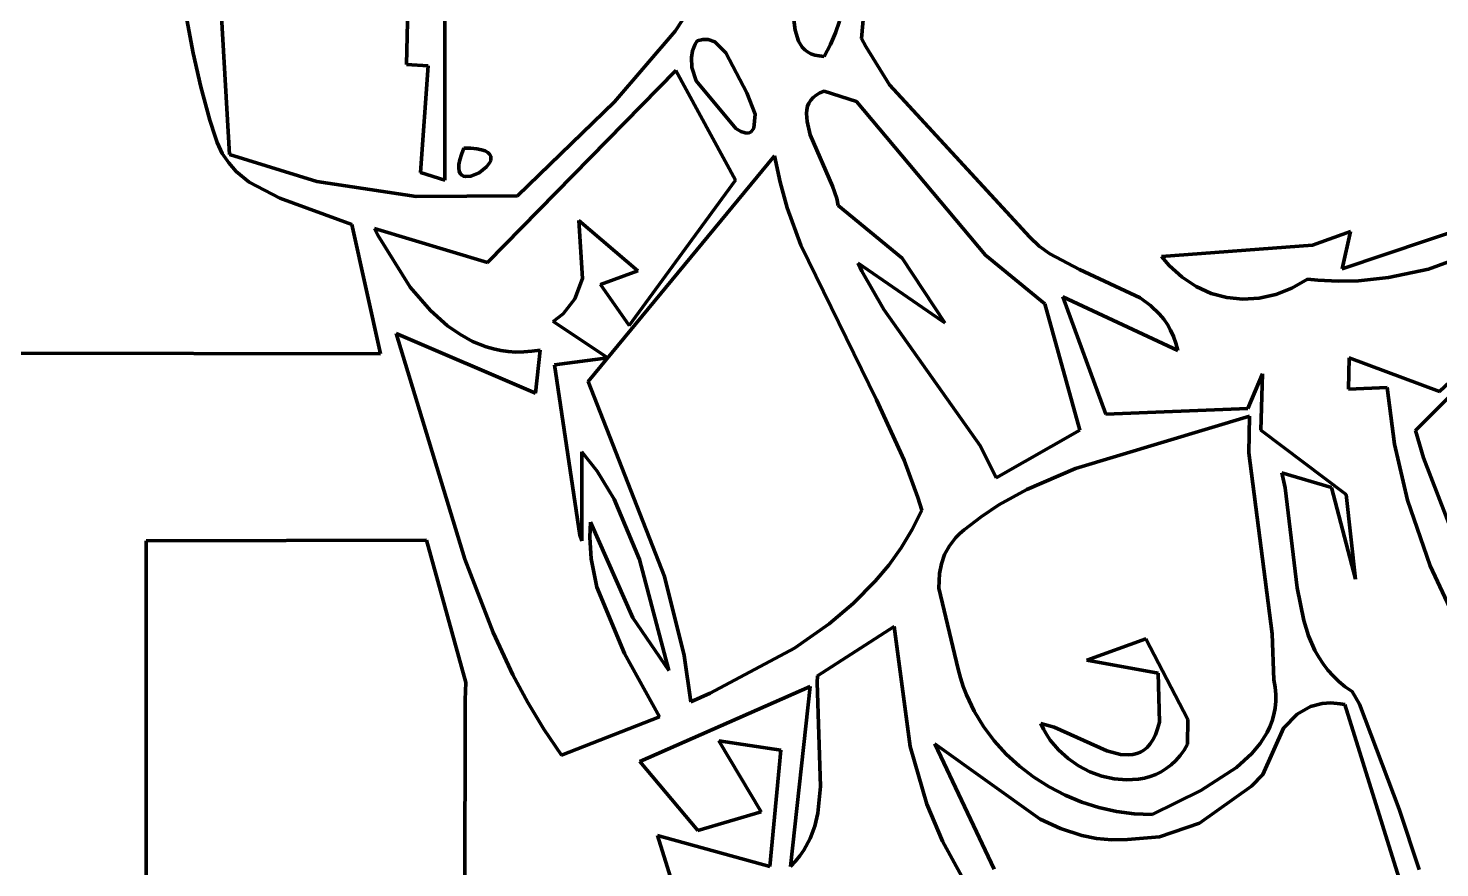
# Model space of a CAD drawing. Header units: millimetres. Extents: x 0 to 10.2, y 0 to 7.
# Drawn here: x 3.749 to 4.66, y 2.392 to 2.934 of the extents above; entities that cross this region are included whole.
import ezdxf

# ---------------------------------------------------------------- set-up
doc = ezdxf.new("R2010")
doc.units = ezdxf.units.MM
doc.layers.add('color#030303ff', color=7, linetype='CONTINUOUS', lineweight=100)
doc.layers.add('color#ffffffff', color=7, linetype='CONTINUOUS', lineweight=100)

msp = doc.modelspace()

# ---------------------------------------------------------------- linework, layer by layer
at = {"layer": 'color#030303ff'}
for p, q in [((3.86497, 3.09905), (3.87931, 2.85233)), ((4.01825, 3.05672), (4.01798, 2.83584)), ((3.99332, 2.91039), (3.99639, 3.04605)), ((4.29474, 3.01681), (4.28678, 2.92711)), ((4.23999, 2.96365), (4.24391, 2.93249)), ((4.16645, 2.9319), (4.18102, 2.9541)), ((3.85583, 2.9176), (3.85179, 2.9394)), ((4.12738, 2.88619), (4.16645, 2.9319)), ((4.24391, 2.93249), (4.24612, 2.92537)), ((4.26661, 2.92323), (4.2699, 2.93079)), ((4.2699, 2.93079), (4.27246, 2.93828)), ((4.1795, 2.9235), (4.17778, 2.91919)), ((4.18074, 2.92564), (4.1795, 2.9235)), ((4.18446, 2.92653), (4.18074, 2.92564)), ((4.18781, 2.9265), (4.18446, 2.92653)), ((4.19221, 2.92496), (4.18781, 2.9265)), ((4.19923, 2.91785), (4.19221, 2.92496)), ((4.24612, 2.92537), (4.24854, 2.92147)), ((4.24854, 2.92147), (4.25011, 2.91984)), ((4.26257, 2.9156), (4.26661, 2.92323)), ((4.28678, 2.92711), (4.28944, 2.9219)), ((4.28944, 2.9219), (4.30464, 2.89718)), ((3.86076, 2.89597), (3.85583, 2.9176)), ((4.17778, 2.91919), (4.17698, 2.91487)), ((4.17698, 2.91487), (4.17732, 2.9084)), ((4.21275, 2.89203), (4.19923, 2.91785)), ((4.25011, 2.91984), (4.25195, 2.91844)), ((4.25195, 2.91844), (4.25409, 2.9173)), ((4.25409, 2.9173), (4.25656, 2.91643)), ((4.25656, 2.91643), (4.25938, 2.91586)), ((4.25938, 2.91586), (4.26257, 2.9156)), ((4.0073, 2.90943), (3.99332, 2.91039)), ((4.00241, 2.8407), (4.0073, 2.90943)), ((4.16704, 2.90641), (4.0455, 2.78255)), ((4.20535, 2.83571), (4.16704, 2.90641)), ((4.17732, 2.9084), (4.18015, 2.89989)), ((3.86662, 2.87454), (3.86076, 2.89597)), ((4.18015, 2.89989), (4.20562, 2.86913)), ((4.30464, 2.89718), (4.39513, 2.79902)), ((4.06481, 2.82563), (4.12738, 2.88619)), ((4.21809, 2.8783), (4.21275, 2.89203)), ((4.25283, 2.88549), (4.25198, 2.88339)), ((4.25402, 2.88741), (4.25283, 2.88549)), ((4.25558, 2.88915), (4.25402, 2.88741)), ((4.25753, 2.89068), (4.25558, 2.88915)), ((4.2599, 2.89199), (4.25753, 2.89068)), ((4.26271, 2.89307), (4.2599, 2.89199)), ((4.28337, 2.88654), (4.26271, 2.89307)), ((4.36672, 2.78738), (4.28337, 2.88654)), ((4.21729, 2.86923), (4.21809, 2.8783)), ((4.25146, 2.88113), (4.25123, 2.87872)), ((4.25123, 2.87872), (4.25156, 2.87352)), ((4.25198, 2.88339), (4.25146, 2.88113)), ((3.86991, 2.86391), (3.86662, 2.87454)), ((4.20562, 2.86913), (4.20888, 2.86713)), ((4.20888, 2.86713), (4.2116, 2.86617)), ((4.2138, 2.86612), (4.21553, 2.86688)), ((4.21553, 2.86688), (4.21729, 2.86923)), ((4.25156, 2.87352), (4.25368, 2.86497)), ((3.87124, 2.86005), (3.86991, 2.86391)), ((3.87457, 2.85303), (3.87124, 2.86005)), ((4.2116, 2.86617), (4.2138, 2.86612)), ((4.25368, 2.86497), (4.26797, 2.83177)), ((3.8787, 2.84685), (3.87457, 2.85303)), ((3.87931, 2.85233), (3.93544, 2.83488)), ((4.0271, 2.84592), (4.02766, 2.84883)), ((4.02766, 2.84883), (4.02874, 2.85229)), ((4.02874, 2.85229), (4.03036, 2.85631)), ((4.03036, 2.85631), (4.03486, 2.85629)), ((4.03486, 2.85629), (4.0386, 2.85598)), ((4.0386, 2.85598), (4.04162, 2.85541)), ((4.04162, 2.85541), (4.04399, 2.85463)), ((4.04399, 2.85463), (4.04574, 2.85366)), ((4.04574, 2.85366), (4.04693, 2.85253)), ((4.04693, 2.85253), (4.04761, 2.85127)), ((4.04781, 2.84992), (4.0476, 2.84852)), ((4.04761, 2.85127), (4.04781, 2.84992)), ((4.23062, 2.85138), (4.11047, 2.70587)), ((4.23419, 2.83446), (4.23062, 2.85138)), ((3.88354, 2.84143), (3.8787, 2.84685)), ((3.89194, 2.83453), (3.88354, 2.84143)), ((4.01798, 2.83584), (4.00241, 2.8407)), ((4.02698, 2.84351), (4.0271, 2.84592)), ((4.02728, 2.84159), (4.02698, 2.84351)), ((4.02793, 2.84011), (4.02728, 2.84159)), ((4.0289, 2.83905), (4.02793, 2.84011)), ((4.04027, 2.84055), (4.0349, 2.8383)), ((4.04494, 2.84424), (4.04027, 2.84055)), ((4.04702, 2.84708), (4.04494, 2.84424)), ((4.0476, 2.84852), (4.04702, 2.84708)), ((3.91172, 2.82412), (3.89194, 2.83453)), ((3.93544, 2.83488), (3.99954, 2.82522)), ((4.03013, 2.83837), (4.0289, 2.83905)), ((4.03157, 2.83804), (4.03013, 2.83837)), ((4.0349, 2.8383), (4.03157, 2.83804)), ((4.13692, 2.7419), (4.20535, 2.83571)), ((4.23883, 2.81797), (4.23419, 2.83446)), ((4.26797, 2.83177), (4.27075, 2.8239)), ((3.95803, 2.80719), (3.91172, 2.82412)), ((3.99954, 2.82522), (4.06481, 2.82563)), ((4.27075, 2.8239), (4.27169, 2.81931)), ((4.24748, 2.79389), (4.23883, 2.81797)), ((4.27169, 2.81931), (4.31288, 2.78534)), ((4.7573, 2.817), (4.65219, 2.77824)), ((3.97666, 2.72367), (3.95803, 2.80719)), ((4.0455, 2.78255), (3.9727, 2.80454)), ((3.9727, 2.80454), (3.97483, 2.80035)), ((4.10687, 2.77223), (4.10453, 2.80971)), ((4.10453, 2.80971), (4.14243, 2.77724)), ((4.59658, 2.7786), (4.67917, 2.80619)), ((3.97483, 2.80035), (3.99571, 2.76676)), ((4.39513, 2.79902), (4.40128, 2.79319)), ((4.57757, 2.7938), (4.60195, 2.80252)), ((4.60195, 2.80252), (4.59658, 2.7786)), ((4.2964, 2.69404), (4.24748, 2.79389)), ((4.31288, 2.78534), (4.34048, 2.74367)), ((4.40499, 2.75586), (4.36672, 2.78738)), ((4.40128, 2.79319), (4.40813, 2.78818)), ((4.40813, 2.78818), (4.4273, 2.77815)), ((4.48001, 2.78659), (4.57757, 2.7938)), ((4.48509, 2.78067), (4.48001, 2.78659)), ((4.14243, 2.77724), (4.11851, 2.76851)), ((4.33572, 2.74694), (4.28458, 2.78218)), ((4.28458, 2.78218), (4.287, 2.77699)), ((4.287, 2.77699), (4.30106, 2.75229)), ((4.4273, 2.77815), (4.46638, 2.75976)), ((4.49342, 2.77309), (4.48509, 2.78067)), ((4.65219, 2.77824), (4.62658, 2.77292)), ((3.99571, 2.76676), (4.00876, 2.75162)), ((4.10192, 2.75914), (4.10687, 2.77223)), ((4.11851, 2.76851), (4.13692, 2.7419)), ((4.50248, 2.7671), (4.49342, 2.77309)), ((4.51214, 2.76271), (4.50248, 2.7671)), ((4.57424, 2.77195), (4.56413, 2.76603)), ((4.58087, 2.77122), (4.57424, 2.77195)), ((4.59405, 2.77054), (4.58087, 2.77122)), ((4.60713, 2.77084), (4.59405, 2.77054)), ((4.62658, 2.77292), (4.60713, 2.77084)), ((4.09424, 2.74958), (4.10192, 2.75914)), ((4.49054, 2.72596), (4.41657, 2.76042)), ((4.41657, 2.76042), (4.44418, 2.68485)), ((4.46638, 2.75976), (4.47302, 2.75491)), ((4.52224, 2.75997), (4.51214, 2.76271)), ((4.53264, 2.7589), (4.52224, 2.75997)), ((4.54318, 2.75954), (4.53264, 2.7589)), ((4.55373, 2.76191), (4.54318, 2.75954)), ((4.56413, 2.76603), (4.55373, 2.76191)), ((4.00876, 2.75162), (4.01973, 2.74183)), ((4.08785, 2.74454), (4.09424, 2.74958)), ((4.30106, 2.75229), (4.36337, 2.66417)), ((4.42738, 2.67441), (4.40499, 2.75586)), ((4.47302, 2.75491), (4.47891, 2.74927)), ((4.47891, 2.74927), (4.48152, 2.74611)), ((4.01973, 2.74183), (4.02762, 2.73629)), ((4.12316, 2.72105), (4.08785, 2.74454)), ((4.34048, 2.74367), (4.33572, 2.74694)), ((4.48152, 2.74611), (4.48389, 2.74268)), ((4.48389, 2.74268), (4.48599, 2.73897)), ((4.07654, 2.69833), (3.98675, 2.73692)), ((3.98675, 2.73692), (4.031, 2.59124)), ((4.02762, 2.73629), (4.03597, 2.7317)), ((4.03597, 2.7317), (4.04479, 2.72818)), ((4.48599, 2.73897), (4.48782, 2.73497)), ((4.48782, 2.73497), (4.48934, 2.73063)), ((4.48934, 2.73063), (4.49054, 2.72596)), ((3.73564, 2.72409), (3.97666, 2.72367)), ((4.04479, 2.72818), (4.04938, 2.72686)), ((4.04938, 2.72686), (4.05409, 2.72586)), ((4.05409, 2.72586), (4.05892, 2.72519)), ((4.05892, 2.72519), (4.06388, 2.72487)), ((4.06388, 2.72487), (4.06895, 2.72491)), ((4.06895, 2.72491), (4.07415, 2.72534)), ((4.07415, 2.72534), (4.07947, 2.72616)), ((4.07947, 2.72616), (4.07654, 2.69833)), ((4.08875, 2.71654), (4.12316, 2.72105)), ((4.105, 2.60675), (4.08875, 2.71654)), ((4.60063, 2.70096), (4.60107, 2.7211)), ((4.60107, 2.7211), (4.65937, 2.69951)), ((4.11047, 2.70587), (4.15974, 2.57996)), ((4.53579, 2.68852), (4.54534, 2.71071)), ((4.54534, 2.71071), (4.54408, 2.67439)), ((4.65937, 2.69951), (4.66953, 2.70896)), ((4.31419, 2.65517), (4.2964, 2.69404)), ((4.62561, 2.70198), (4.60063, 2.70096)), ((4.63034, 2.66547), (4.62561, 2.70198)), ((4.67132, 2.70173), (4.6438, 2.67414)), ((4.44418, 2.68485), (4.53579, 2.68852)), ((4.53683, 2.68357), (4.42469, 2.64971)), ((4.53633, 2.65987), (4.53683, 2.68357)), ((4.37361, 2.64376), (4.42738, 2.67441)), ((4.54408, 2.67439), (4.59912, 2.63293)), ((4.6438, 2.67414), (4.64914, 2.65652)), ((4.11625, 2.64793), (4.10638, 2.6605)), ((4.10638, 2.6605), (4.10647, 2.603)), ((4.36337, 2.66417), (4.37361, 2.64376)), ((4.55147, 2.543), (4.53633, 2.65987)), ((4.63877, 2.62935), (4.63034, 2.66547)), ((4.32299, 2.63108), (4.31419, 2.65517)), ((4.42469, 2.64971), (4.39324, 2.63619)), ((4.64914, 2.65652), (4.68853, 2.55388)), ((4.12726, 2.62998), (4.11625, 2.64793)), ((4.58967, 2.63758), (4.55765, 2.64684)), ((4.55765, 2.64684), (4.55995, 2.6372)), ((4.32549, 2.62288), (4.32299, 2.63108)), ((4.39324, 2.63619), (4.37532, 2.62623)), ((4.55995, 2.6372), (4.56761, 2.5728)), ((4.60513, 2.57837), (4.58967, 2.63758)), ((4.59912, 2.63293), (4.60513, 2.57837)), ((4.1435, 2.59111), (4.12726, 2.62998)), ((4.31927, 2.61035), (4.32549, 2.62288)), ((4.37532, 2.62623), (4.36387, 2.61865)), ((4.65326, 2.58701), (4.63877, 2.62935)), ((4.11162, 2.60547), (4.11206, 2.61516)), ((4.11206, 2.61516), (4.13928, 2.55346)), ((4.36387, 2.61865), (4.35288, 2.61022)), ((3.82547, 2.60309), (3.82542, 1.85149)), ((4.00632, 2.60342), (3.82547, 2.60309)), ((4.03157, 2.51175), (4.00632, 2.60342)), ((4.10647, 2.603), (4.105, 2.60675)), ((4.1125, 2.59135), (4.11162, 2.60547)), ((4.31218, 2.59856), (4.31927, 2.61035)), ((4.34753, 2.60523), (4.34337, 2.59988)), ((4.35005, 2.60777), (4.34753, 2.60523)), ((4.35288, 2.61022), (4.35005, 2.60777)), ((4.30427, 2.58747), (4.31218, 2.59856)), ((4.3403, 2.5942), (4.33821, 2.58824)), ((4.34337, 2.59988), (4.3403, 2.5942)), ((4.031, 2.59124), (4.04919, 2.54396)), ((4.11615, 2.57322), (4.1125, 2.59135)), ((4.16242, 2.51947), (4.1435, 2.59111)), ((4.29561, 2.57705), (4.30427, 2.58747)), ((4.33821, 2.58824), (4.33701, 2.58206)), ((4.67542, 2.53973), (4.65326, 2.58701)), ((4.15974, 2.57996), (4.17245, 2.52905)), ((4.28138, 2.56259), (4.29561, 2.57705)), ((4.33701, 2.58206), (4.33662, 2.57244)), ((4.13394, 2.53042), (4.11615, 2.57322)), ((4.33662, 2.57244), (4.3491, 2.5203)), ((4.56761, 2.5728), (4.57182, 2.55171)), ((4.26585, 2.54944), (4.28138, 2.56259)), ((4.13928, 2.55346), (4.16242, 2.51947)), ((4.24352, 2.53374), (4.26585, 2.54944)), ((4.57182, 2.55171), (4.57498, 2.54178)), ((4.04919, 2.54396), (4.06197, 2.51655)), ((4.30782, 2.54786), (4.25837, 2.51595)), ((4.31803, 2.47044), (4.30782, 2.54786)), ((4.43204, 2.52605), (4.46996, 2.53992)), ((4.46996, 2.53992), (4.49706, 2.48782)), ((4.55252, 2.51349), (4.55147, 2.543)), ((4.57498, 2.54178), (4.57908, 2.53242)), ((4.15654, 2.48942), (4.13394, 2.53042)), ((4.18909, 2.50469), (4.24352, 2.53374)), ((4.57908, 2.53242), (4.58152, 2.52799)), ((4.17245, 2.52905), (4.17667, 2.49917)), ((4.47789, 2.51773), (4.43204, 2.52605)), ((4.58152, 2.52799), (4.58427, 2.52375)), ((4.58427, 2.52375), (4.58732, 2.51972)), ((4.06197, 2.51655), (4.07146, 2.49879)), ((4.25837, 2.51595), (4.25804, 2.51171)), ((4.3491, 2.5203), (4.35055, 2.51462)), ((4.35055, 2.51462), (4.35231, 2.50906)), ((4.47884, 2.48609), (4.47789, 2.51773)), ((4.55338, 2.50867), (4.55252, 2.51349)), ((4.58732, 2.51972), (4.59072, 2.5159)), ((4.59072, 2.5159), (4.59447, 2.51231)), ((4.59447, 2.51231), (4.5986, 2.50897)), ((4.03123, 2.50058), (4.03157, 2.51175)), ((4.25358, 2.50907), (4.14375, 2.46061)), ((4.17667, 2.49917), (4.18909, 2.50469)), ((4.24099, 2.39299), (4.25358, 2.50907)), ((4.25804, 2.51171), (4.26026, 2.44463)), ((4.35231, 2.50906), (4.35436, 2.50362)), ((4.35436, 2.50362), (4.3593, 2.49317)), ((4.5538, 2.50401), (4.55338, 2.50867)), ((4.55379, 2.49953), (4.5538, 2.50401)), ((4.5986, 2.50897), (4.60313, 2.5059)), ((4.60313, 2.5059), (4.60784, 2.49762)), ((4.03072, 2.16544), (4.03123, 2.50058)), ((4.07146, 2.49879), (4.08183, 2.48153)), ((4.55262, 2.49103), (4.55339, 2.4952)), ((4.55339, 2.4952), (4.55379, 2.49953)), ((4.57623, 2.49617), (4.56757, 2.49126)), ((4.58375, 2.49811), (4.57623, 2.49617)), ((4.58927, 2.49847), (4.58375, 2.49811)), ((4.59521, 2.498), (4.58927, 2.49847)), ((4.59835, 2.49743), (4.59521, 2.498)), ((4.6342, 2.38254), (4.59835, 2.49743)), ((4.60784, 2.49762), (4.6334, 2.42995)), ((4.09318, 2.4648), (4.15654, 2.48942)), ((4.3593, 2.49317), (4.36529, 2.4833)), ((4.40405, 2.48158), (4.4023, 2.48533)), ((4.4023, 2.48533), (4.41087, 2.48286)), ((4.47761, 2.48176), (4.47884, 2.48609)), ((4.49706, 2.48782), (4.49696, 2.47194)), ((4.55001, 2.48313), (4.55148, 2.48701)), ((4.55148, 2.48701), (4.55262, 2.49103)), ((4.56757, 2.49126), (4.55874, 2.48213)), ((4.08183, 2.48153), (4.09318, 2.4648)), ((4.36529, 2.4833), (4.37222, 2.47406)), ((4.40609, 2.47798), (4.40405, 2.48158)), ((4.40839, 2.47455), (4.40609, 2.47798)), ((4.41087, 2.48286), (4.44488, 2.46766)), ((4.47459, 2.47479), (4.47619, 2.47801)), ((4.47619, 2.47801), (4.47761, 2.48176)), ((4.54377, 2.47235), (4.54822, 2.4794)), ((4.55874, 2.48213), (4.54538, 2.45223)), ((4.54822, 2.4794), (4.55001, 2.48313)), ((4.22202, 2.42815), (4.1946, 2.474)), ((4.1946, 2.474), (4.23459, 2.468)), ((4.23459, 2.468), (4.22767, 2.39307)), ((4.32889, 2.43325), (4.31803, 2.47044)), ((4.40187, 2.42358), (4.33406, 2.4722)), ((4.33406, 2.4722), (4.3723, 2.3913)), ((4.37222, 2.47406), (4.38002, 2.4655)), ((4.41371, 2.46822), (4.40839, 2.47455)), ((4.41986, 2.46266), (4.41371, 2.46822)), ((4.44488, 2.46766), (4.45367, 2.4653)), ((4.46421, 2.46577), (4.46656, 2.46673)), ((4.46656, 2.46673), (4.46879, 2.46808)), ((4.46879, 2.46808), (4.47088, 2.46985)), ((4.47088, 2.46985), (4.47281, 2.47208)), ((4.47281, 2.47208), (4.47459, 2.47479)), ((4.49467, 2.46802), (4.49212, 2.46449)), ((4.49696, 2.47194), (4.49467, 2.46802)), ((4.5383, 2.46583), (4.54377, 2.47235)), ((4.14375, 2.46061), (4.18117, 2.41627)), ((4.38002, 2.4655), (4.38859, 2.45767)), ((4.38859, 2.45767), (4.39783, 2.4506)), ((4.42668, 2.45794), (4.41986, 2.46266)), ((4.43401, 2.45412), (4.42668, 2.45794)), ((4.45367, 2.4653), (4.45914, 2.46492)), ((4.45914, 2.46492), (4.46173, 2.46518)), ((4.46173, 2.46518), (4.46421, 2.46577)), ((4.48638, 2.45858), (4.48322, 2.45617)), ((4.48936, 2.46135), (4.48638, 2.45858)), ((4.49212, 2.46449), (4.48936, 2.46135)), ((4.52856, 2.45693), (4.5383, 2.46583)), ((4.39783, 2.4506), (4.40767, 2.44435)), ((4.44169, 2.45128), (4.43401, 2.45412)), ((4.44957, 2.44948), (4.44169, 2.45128)), ((4.45748, 2.4488), (4.44957, 2.44948)), ((4.46528, 2.4493), (4.45748, 2.4488)), ((4.46909, 2.45001), (4.46528, 2.4493)), ((4.4728, 2.45105), (4.46909, 2.45001)), ((4.47641, 2.45241), (4.4728, 2.45105)), ((4.47989, 2.45412), (4.47641, 2.45241)), ((4.48322, 2.45617), (4.47989, 2.45412)), ((4.50552, 2.44197), (4.52856, 2.45693)), ((4.54538, 2.45223), (4.53821, 2.44476)), ((4.26026, 2.44463), (4.25851, 2.42733)), ((4.40767, 2.44435), (4.418, 2.43896)), ((4.474, 2.4265), (4.50552, 2.44197)), ((4.53821, 2.44476), (4.5047, 2.42086)), ((4.33885, 2.40941), (4.32889, 2.43325)), ((4.418, 2.43896), (4.42875, 2.43447)), ((4.42875, 2.43447), (4.43981, 2.43094)), ((4.43981, 2.43094), (4.4511, 2.4284)), ((4.6334, 2.42995), (4.64635, 2.39105)), ((4.18117, 2.41627), (4.22202, 2.42815)), ((4.25851, 2.42733), (4.2565, 2.41906)), ((4.41503, 2.41741), (4.40187, 2.42358)), ((4.4511, 2.4284), (4.46252, 2.4269)), ((4.46252, 2.4269), (4.474, 2.4265)), ((4.5047, 2.42086), (4.47886, 2.41212)), ((4.22767, 2.39307), (4.15518, 2.41292)), ((4.15518, 2.41292), (4.1803, 2.33311)), ((4.2565, 2.41906), (4.25353, 2.41111)), ((4.42875, 2.41292), (4.41503, 2.41741)), ((4.43824, 2.41103), (4.42875, 2.41292)), ((4.47886, 2.41212), (4.45814, 2.41043)), ((4.24947, 2.40353), (4.24698, 2.3999)), ((4.25353, 2.41111), (4.24947, 2.40353)), ((4.3513, 2.38651), (4.33885, 2.40941)), ((4.44803, 2.41017), (4.43824, 2.41103)), ((4.45814, 2.41043), (4.44803, 2.41017)), ((4.24416, 2.39639), (4.24099, 2.39299)), ((4.24698, 2.3999), (4.24416, 2.39639))]:
    msp.add_line(p, q, dxfattribs=at)
at = {"layer": 'color#ffffffff'}
for p, q in [((3.87931, 2.85233), (3.86497, 3.09905)), ((4.01798, 2.83584), (4.01825, 3.05672)), ((3.99639, 3.04605), (3.99332, 2.91039)), ((4.28678, 2.92711), (4.29474, 3.01681)), ((4.24391, 2.93249), (4.23999, 2.96365)), ((4.18102, 2.9541), (4.16645, 2.9319)), ((3.85179, 2.9394), (3.85583, 2.9176)), ((4.16645, 2.9319), (4.12738, 2.88619)), ((4.24612, 2.92537), (4.24391, 2.93249)), ((4.2699, 2.93079), (4.26661, 2.92323)), ((4.27246, 2.93828), (4.2699, 2.93079)), ((4.17778, 2.91919), (4.1795, 2.9235)), ((4.1795, 2.9235), (4.18074, 2.92564)), ((4.18074, 2.92564), (4.18446, 2.92653)), ((4.18446, 2.92653), (4.18781, 2.9265)), ((4.18781, 2.9265), (4.19221, 2.92496)), ((4.19221, 2.92496), (4.19923, 2.91785)), ((4.24854, 2.92147), (4.24612, 2.92537)), ((4.25011, 2.91984), (4.24854, 2.92147)), ((4.26661, 2.92323), (4.26257, 2.9156)), ((4.28944, 2.9219), (4.28678, 2.92711)), ((4.30464, 2.89718), (4.28944, 2.9219)), ((3.85583, 2.9176), (3.86076, 2.89597)), ((4.17698, 2.91487), (4.17778, 2.91919)), ((4.17732, 2.9084), (4.17698, 2.91487)), ((4.19923, 2.91785), (4.21275, 2.89203)), ((4.25195, 2.91844), (4.25011, 2.91984)), ((4.25409, 2.9173), (4.25195, 2.91844)), ((4.25656, 2.91643), (4.25409, 2.9173)), ((4.25938, 2.91586), (4.25656, 2.91643)), ((4.26257, 2.9156), (4.25938, 2.91586)), ((3.99332, 2.91039), (4.0073, 2.90943)), ((4.0073, 2.90943), (4.00241, 2.8407)), ((4.0455, 2.78255), (4.16704, 2.90641)), ((4.16704, 2.90641), (4.20535, 2.83571)), ((4.18015, 2.89989), (4.17732, 2.9084)), ((3.86076, 2.89597), (3.86662, 2.87454)), ((4.20562, 2.86913), (4.18015, 2.89989)), ((4.39513, 2.79902), (4.30464, 2.89718)), ((4.12738, 2.88619), (4.06481, 2.82563)), ((4.21275, 2.89203), (4.21809, 2.8783)), ((4.25198, 2.88339), (4.25283, 2.88549)), ((4.25283, 2.88549), (4.25402, 2.88741)), ((4.25402, 2.88741), (4.25558, 2.88915)), ((4.25558, 2.88915), (4.25753, 2.89068)), ((4.25753, 2.89068), (4.2599, 2.89199)), ((4.2599, 2.89199), (4.26271, 2.89307)), ((4.26271, 2.89307), (4.28337, 2.88654)), ((4.28337, 2.88654), (4.36672, 2.78738)), ((4.21809, 2.8783), (4.21729, 2.86923)), ((4.25123, 2.87872), (4.25146, 2.88113)), ((4.25156, 2.87352), (4.25123, 2.87872)), ((4.25146, 2.88113), (4.25198, 2.88339)), ((3.86662, 2.87454), (3.86991, 2.86391)), ((4.20888, 2.86713), (4.20562, 2.86913)), ((4.2116, 2.86617), (4.20888, 2.86713)), ((4.21553, 2.86688), (4.2138, 2.86612)), ((4.21729, 2.86923), (4.21553, 2.86688)), ((4.25368, 2.86497), (4.25156, 2.87352)), ((3.86991, 2.86391), (3.87124, 2.86005)), ((3.87124, 2.86005), (3.87457, 2.85303)), ((4.2138, 2.86612), (4.2116, 2.86617)), ((4.26797, 2.83177), (4.25368, 2.86497)), ((3.87457, 2.85303), (3.8787, 2.84685)), ((3.93544, 2.83488), (3.87931, 2.85233)), ((4.02766, 2.84883), (4.0271, 2.84592)), ((4.02874, 2.85229), (4.02766, 2.84883)), ((4.03036, 2.85631), (4.02874, 2.85229)), ((4.03486, 2.85629), (4.03036, 2.85631)), ((4.0386, 2.85598), (4.03486, 2.85629)), ((4.04162, 2.85541), (4.0386, 2.85598)), ((4.04399, 2.85463), (4.04162, 2.85541)), ((4.04574, 2.85366), (4.04399, 2.85463)), ((4.04693, 2.85253), (4.04574, 2.85366)), ((4.04761, 2.85127), (4.04693, 2.85253)), ((4.0476, 2.84852), (4.04781, 2.84992)), ((4.04781, 2.84992), (4.04761, 2.85127)), ((4.11047, 2.70587), (4.23062, 2.85138)), ((4.23062, 2.85138), (4.23419, 2.83446)), ((3.8787, 2.84685), (3.88354, 2.84143)), ((3.88354, 2.84143), (3.89194, 2.83453)), ((4.00241, 2.8407), (4.01798, 2.83584)), ((4.0271, 2.84592), (4.02698, 2.84351)), ((4.02698, 2.84351), (4.02728, 2.84159)), ((4.02728, 2.84159), (4.02793, 2.84011)), ((4.02793, 2.84011), (4.0289, 2.83905)), ((4.0349, 2.8383), (4.04027, 2.84055)), ((4.04027, 2.84055), (4.04494, 2.84424)), ((4.04494, 2.84424), (4.04702, 2.84708)), ((4.04702, 2.84708), (4.0476, 2.84852)), ((3.89194, 2.83453), (3.91172, 2.82412)), ((3.99954, 2.82522), (3.93544, 2.83488)), ((4.0289, 2.83905), (4.03013, 2.83837)), ((4.03013, 2.83837), (4.03157, 2.83804)), ((4.03157, 2.83804), (4.0349, 2.8383)), ((4.20535, 2.83571), (4.13692, 2.7419)), ((4.23419, 2.83446), (4.23883, 2.81797)), ((4.27075, 2.8239), (4.26797, 2.83177)), ((3.91172, 2.82412), (3.95803, 2.80719)), ((4.06481, 2.82563), (3.99954, 2.82522)), ((4.27169, 2.81931), (4.27075, 2.8239)), ((4.23883, 2.81797), (4.24748, 2.79389)), ((4.31288, 2.78534), (4.27169, 2.81931)), ((4.65219, 2.77824), (4.7573, 2.817)), ((3.95803, 2.80719), (3.97666, 2.72367)), ((3.97483, 2.80035), (3.9727, 2.80454)), ((3.9727, 2.80454), (4.0455, 2.78255)), ((4.14243, 2.77724), (4.10453, 2.80971)), ((4.10453, 2.80971), (4.10687, 2.77223)), ((4.67917, 2.80619), (4.59658, 2.7786)), ((3.99571, 2.76676), (3.97483, 2.80035)), ((4.40128, 2.79319), (4.39513, 2.79902)), ((4.60195, 2.80252), (4.57757, 2.7938)), ((4.59658, 2.7786), (4.60195, 2.80252)), ((4.24748, 2.79389), (4.2964, 2.69404)), ((4.34048, 2.74367), (4.31288, 2.78534)), ((4.36672, 2.78738), (4.40499, 2.75586)), ((4.40813, 2.78818), (4.40128, 2.79319)), ((4.4273, 2.77815), (4.40813, 2.78818)), ((4.57757, 2.7938), (4.48001, 2.78659)), ((4.48001, 2.78659), (4.48509, 2.78067)), ((4.11851, 2.76851), (4.14243, 2.77724)), ((4.287, 2.77699), (4.28458, 2.78218)), ((4.28458, 2.78218), (4.33572, 2.74694)), ((4.30106, 2.75229), (4.287, 2.77699)), ((4.46638, 2.75976), (4.4273, 2.77815)), ((4.48509, 2.78067), (4.49342, 2.77309)), ((4.62658, 2.77292), (4.65219, 2.77824)), ((4.00876, 2.75162), (3.99571, 2.76676)), ((4.10687, 2.77223), (4.10192, 2.75914)), ((4.13692, 2.7419), (4.11851, 2.76851)), ((4.49342, 2.77309), (4.50248, 2.7671)), ((4.50248, 2.7671), (4.51214, 2.76271)), ((4.56413, 2.76603), (4.57424, 2.77195)), ((4.57424, 2.77195), (4.58087, 2.77122)), ((4.58087, 2.77122), (4.59405, 2.77054)), ((4.59405, 2.77054), (4.60713, 2.77084)), ((4.60713, 2.77084), (4.62658, 2.77292)), ((4.10192, 2.75914), (4.09424, 2.74958)), ((4.44418, 2.68485), (4.41657, 2.76042)), ((4.41657, 2.76042), (4.49054, 2.72596)), ((4.47302, 2.75491), (4.46638, 2.75976)), ((4.51214, 2.76271), (4.52224, 2.75997)), ((4.52224, 2.75997), (4.53264, 2.7589)), ((4.53264, 2.7589), (4.54318, 2.75954)), ((4.54318, 2.75954), (4.55373, 2.76191)), ((4.55373, 2.76191), (4.56413, 2.76603)), ((4.01973, 2.74183), (4.00876, 2.75162)), ((4.09424, 2.74958), (4.08785, 2.74454)), ((4.36337, 2.66417), (4.30106, 2.75229)), ((4.40499, 2.75586), (4.42738, 2.67441)), ((4.47891, 2.74927), (4.47302, 2.75491)), ((4.48152, 2.74611), (4.47891, 2.74927)), ((4.02762, 2.73629), (4.01973, 2.74183)), ((4.08785, 2.74454), (4.12316, 2.72105)), ((4.33572, 2.74694), (4.34048, 2.74367)), ((4.48389, 2.74268), (4.48152, 2.74611)), ((4.48599, 2.73897), (4.48389, 2.74268)), ((4.031, 2.59124), (3.98675, 2.73692)), ((3.98675, 2.73692), (4.07654, 2.69833)), ((4.03597, 2.7317), (4.02762, 2.73629)), ((4.04479, 2.72818), (4.03597, 2.7317)), ((4.48782, 2.73497), (4.48599, 2.73897)), ((4.48934, 2.73063), (4.48782, 2.73497)), ((4.49054, 2.72596), (4.48934, 2.73063)), ((3.97666, 2.72367), (3.73564, 2.72409)), ((4.04938, 2.72686), (4.04479, 2.72818)), ((4.05409, 2.72586), (4.04938, 2.72686)), ((4.05892, 2.72519), (4.05409, 2.72586)), ((4.06388, 2.72487), (4.05892, 2.72519)), ((4.06895, 2.72491), (4.06388, 2.72487)), ((4.07415, 2.72534), (4.06895, 2.72491)), ((4.07947, 2.72616), (4.07415, 2.72534)), ((4.07654, 2.69833), (4.07947, 2.72616)), ((4.12316, 2.72105), (4.08875, 2.71654)), ((4.08875, 2.71654), (4.105, 2.60675)), ((4.60107, 2.7211), (4.60063, 2.70096)), ((4.65937, 2.69951), (4.60107, 2.7211)), ((4.15974, 2.57996), (4.11047, 2.70587)), ((4.54534, 2.71071), (4.53579, 2.68852)), ((4.54408, 2.67439), (4.54534, 2.71071)), ((4.66953, 2.70896), (4.65937, 2.69951)), ((4.2964, 2.69404), (4.31419, 2.65517)), ((4.60063, 2.70096), (4.62561, 2.70198)), ((4.62561, 2.70198), (4.63034, 2.66547)), ((4.6438, 2.67414), (4.67132, 2.70173)), ((4.53579, 2.68852), (4.44418, 2.68485)), ((4.42469, 2.64971), (4.53683, 2.68357)), ((4.53683, 2.68357), (4.53633, 2.65987)), ((4.42738, 2.67441), (4.37361, 2.64376)), ((4.59912, 2.63293), (4.54408, 2.67439)), ((4.64914, 2.65652), (4.6438, 2.67414)), ((4.10647, 2.603), (4.10638, 2.6605)), ((4.10638, 2.6605), (4.11625, 2.64793)), ((4.37361, 2.64376), (4.36337, 2.66417)), ((4.53633, 2.65987), (4.55147, 2.543)), ((4.63034, 2.66547), (4.63877, 2.62935)), ((4.31419, 2.65517), (4.32299, 2.63108)), ((4.39324, 2.63619), (4.42469, 2.64971)), ((4.68853, 2.55388), (4.64914, 2.65652)), ((4.11625, 2.64793), (4.12726, 2.62998)), ((4.55995, 2.6372), (4.55765, 2.64684)), ((4.55765, 2.64684), (4.58967, 2.63758)), ((4.32299, 2.63108), (4.32549, 2.62288)), ((4.37532, 2.62623), (4.39324, 2.63619)), ((4.56761, 2.5728), (4.55995, 2.6372)), ((4.58967, 2.63758), (4.60513, 2.57837)), ((4.60513, 2.57837), (4.59912, 2.63293)), ((4.12726, 2.62998), (4.1435, 2.59111)), ((4.32549, 2.62288), (4.31927, 2.61035)), ((4.36387, 2.61865), (4.37532, 2.62623)), ((4.63877, 2.62935), (4.65326, 2.58701)), ((4.11206, 2.61516), (4.11162, 2.60547)), ((4.13928, 2.55346), (4.11206, 2.61516)), ((4.35288, 2.61022), (4.36387, 2.61865)), ((3.82542, 1.85149), (3.82547, 2.60309)), ((3.82547, 2.60309), (4.00632, 2.60342)), ((4.00632, 2.60342), (4.03157, 2.51175)), ((4.105, 2.60675), (4.10647, 2.603)), ((4.11162, 2.60547), (4.1125, 2.59135)), ((4.31927, 2.61035), (4.31218, 2.59856)), ((4.34337, 2.59988), (4.34753, 2.60523)), ((4.34753, 2.60523), (4.35005, 2.60777)), ((4.35005, 2.60777), (4.35288, 2.61022)), ((4.31218, 2.59856), (4.30427, 2.58747)), ((4.33821, 2.58824), (4.3403, 2.5942)), ((4.3403, 2.5942), (4.34337, 2.59988)), ((4.04919, 2.54396), (4.031, 2.59124)), ((4.1125, 2.59135), (4.11615, 2.57322)), ((4.1435, 2.59111), (4.16242, 2.51947)), ((4.30427, 2.58747), (4.29561, 2.57705)), ((4.33701, 2.58206), (4.33821, 2.58824)), ((4.65326, 2.58701), (4.67542, 2.53973)), ((4.17245, 2.52905), (4.15974, 2.57996)), ((4.29561, 2.57705), (4.28138, 2.56259)), ((4.33662, 2.57244), (4.33701, 2.58206)), ((4.11615, 2.57322), (4.13394, 2.53042)), ((4.3491, 2.5203), (4.33662, 2.57244)), ((4.57182, 2.55171), (4.56761, 2.5728)), ((4.28138, 2.56259), (4.26585, 2.54944)), ((4.16242, 2.51947), (4.13928, 2.55346)), ((4.26585, 2.54944), (4.24352, 2.53374)), ((4.57498, 2.54178), (4.57182, 2.55171)), ((4.06197, 2.51655), (4.04919, 2.54396)), ((4.25837, 2.51595), (4.30782, 2.54786)), ((4.30782, 2.54786), (4.31803, 2.47044)), ((4.46996, 2.53992), (4.43204, 2.52605)), ((4.49706, 2.48782), (4.46996, 2.53992)), ((4.55147, 2.543), (4.55252, 2.51349)), ((4.57908, 2.53242), (4.57498, 2.54178)), ((4.13394, 2.53042), (4.15654, 2.48942)), ((4.24352, 2.53374), (4.18909, 2.50469)), ((4.58152, 2.52799), (4.57908, 2.53242)), ((4.17667, 2.49917), (4.17245, 2.52905)), ((4.43204, 2.52605), (4.47789, 2.51773)), ((4.58427, 2.52375), (4.58152, 2.52799)), ((4.58732, 2.51972), (4.58427, 2.52375)), ((4.07146, 2.49879), (4.06197, 2.51655)), ((4.25804, 2.51171), (4.25837, 2.51595)), ((4.35055, 2.51462), (4.3491, 2.5203)), ((4.35231, 2.50906), (4.35055, 2.51462)), ((4.47789, 2.51773), (4.47884, 2.48609)), ((4.55252, 2.51349), (4.55338, 2.50867)), ((4.59072, 2.5159), (4.58732, 2.51972)), ((4.59447, 2.51231), (4.59072, 2.5159)), ((4.5986, 2.50897), (4.59447, 2.51231)), ((4.03157, 2.51175), (4.03123, 2.50058)), ((4.14375, 2.46061), (4.25358, 2.50907)), ((4.18909, 2.50469), (4.17667, 2.49917)), ((4.25358, 2.50907), (4.24099, 2.39299)), ((4.26026, 2.44463), (4.25804, 2.51171)), ((4.35436, 2.50362), (4.35231, 2.50906)), ((4.3593, 2.49317), (4.35436, 2.50362)), ((4.55338, 2.50867), (4.5538, 2.50401)), ((4.5538, 2.50401), (4.55379, 2.49953)), ((4.60313, 2.5059), (4.5986, 2.50897)), ((4.60784, 2.49762), (4.60313, 2.5059)), ((4.03123, 2.50058), (4.03072, 2.16544)), ((4.08183, 2.48153), (4.07146, 2.49879)), ((4.55339, 2.4952), (4.55262, 2.49103)), ((4.55379, 2.49953), (4.55339, 2.4952)), ((4.56757, 2.49126), (4.57623, 2.49617)), ((4.57623, 2.49617), (4.58375, 2.49811)), ((4.58375, 2.49811), (4.58927, 2.49847)), ((4.58927, 2.49847), (4.59521, 2.498)), ((4.59521, 2.498), (4.59835, 2.49743)), ((4.59835, 2.49743), (4.6342, 2.38254)), ((4.6334, 2.42995), (4.60784, 2.49762)), ((4.15654, 2.48942), (4.09318, 2.4648)), ((4.36529, 2.4833), (4.3593, 2.49317)), ((4.41087, 2.48286), (4.4023, 2.48533)), ((4.4023, 2.48533), (4.40405, 2.48158)), ((4.47884, 2.48609), (4.47761, 2.48176)), ((4.49696, 2.47194), (4.49706, 2.48782)), ((4.55148, 2.48701), (4.55001, 2.48313)), ((4.55262, 2.49103), (4.55148, 2.48701)), ((4.55874, 2.48213), (4.56757, 2.49126)), ((4.09318, 2.4648), (4.08183, 2.48153)), ((4.37222, 2.47406), (4.36529, 2.4833)), ((4.40405, 2.48158), (4.40609, 2.47798)), ((4.40609, 2.47798), (4.40839, 2.47455)), ((4.44488, 2.46766), (4.41087, 2.48286)), ((4.47619, 2.47801), (4.47459, 2.47479)), ((4.47761, 2.48176), (4.47619, 2.47801)), ((4.54822, 2.4794), (4.54377, 2.47235)), ((4.54538, 2.45223), (4.55874, 2.48213)), ((4.55001, 2.48313), (4.54822, 2.4794)), ((4.23459, 2.468), (4.1946, 2.474)), ((4.1946, 2.474), (4.22202, 2.42815)), ((4.22767, 2.39307), (4.23459, 2.468)), ((4.31803, 2.47044), (4.32889, 2.43325)), ((4.3723, 2.3913), (4.33406, 2.4722)), ((4.33406, 2.4722), (4.40187, 2.42358)), ((4.38002, 2.4655), (4.37222, 2.47406)), ((4.40839, 2.47455), (4.41371, 2.46822)), ((4.41371, 2.46822), (4.41986, 2.46266)), ((4.45367, 2.4653), (4.44488, 2.46766)), ((4.46656, 2.46673), (4.46421, 2.46577)), ((4.46879, 2.46808), (4.46656, 2.46673)), ((4.47088, 2.46985), (4.46879, 2.46808)), ((4.47281, 2.47208), (4.47088, 2.46985)), ((4.47459, 2.47479), (4.47281, 2.47208)), ((4.49212, 2.46449), (4.49467, 2.46802)), ((4.49467, 2.46802), (4.49696, 2.47194)), ((4.54377, 2.47235), (4.5383, 2.46583)), ((4.18117, 2.41627), (4.14375, 2.46061)), ((4.38859, 2.45767), (4.38002, 2.4655)), ((4.39783, 2.4506), (4.38859, 2.45767)), ((4.41986, 2.46266), (4.42668, 2.45794)), ((4.42668, 2.45794), (4.43401, 2.45412)), ((4.45914, 2.46492), (4.45367, 2.4653)), ((4.46173, 2.46518), (4.45914, 2.46492)), ((4.46421, 2.46577), (4.46173, 2.46518)), ((4.48322, 2.45617), (4.48638, 2.45858)), ((4.48638, 2.45858), (4.48936, 2.46135)), ((4.48936, 2.46135), (4.49212, 2.46449)), ((4.5383, 2.46583), (4.52856, 2.45693)), ((4.40767, 2.44435), (4.39783, 2.4506)), ((4.43401, 2.45412), (4.44169, 2.45128)), ((4.44169, 2.45128), (4.44957, 2.44948)), ((4.44957, 2.44948), (4.45748, 2.4488)), ((4.45748, 2.4488), (4.46528, 2.4493)), ((4.46528, 2.4493), (4.46909, 2.45001)), ((4.46909, 2.45001), (4.4728, 2.45105)), ((4.4728, 2.45105), (4.47641, 2.45241)), ((4.47641, 2.45241), (4.47989, 2.45412)), ((4.47989, 2.45412), (4.48322, 2.45617)), ((4.52856, 2.45693), (4.50552, 2.44197)), ((4.53821, 2.44476), (4.54538, 2.45223)), ((4.25851, 2.42733), (4.26026, 2.44463)), ((4.418, 2.43896), (4.40767, 2.44435)), ((4.50552, 2.44197), (4.474, 2.4265)), ((4.5047, 2.42086), (4.53821, 2.44476)), ((4.32889, 2.43325), (4.33885, 2.40941)), ((4.42875, 2.43447), (4.418, 2.43896)), ((4.43981, 2.43094), (4.42875, 2.43447)), ((4.4511, 2.4284), (4.43981, 2.43094)), ((4.64635, 2.39105), (4.6334, 2.42995)), ((4.22202, 2.42815), (4.18117, 2.41627)), ((4.2565, 2.41906), (4.25851, 2.42733)), ((4.40187, 2.42358), (4.41503, 2.41741)), ((4.46252, 2.4269), (4.4511, 2.4284)), ((4.474, 2.4265), (4.46252, 2.4269)), ((4.47886, 2.41212), (4.5047, 2.42086)), ((4.1803, 2.33311), (4.15518, 2.41292)), ((4.15518, 2.41292), (4.22767, 2.39307)), ((4.25353, 2.41111), (4.2565, 2.41906)), ((4.41503, 2.41741), (4.42875, 2.41292)), ((4.42875, 2.41292), (4.43824, 2.41103)), ((4.45814, 2.41043), (4.47886, 2.41212)), ((4.24698, 2.3999), (4.24947, 2.40353)), ((4.24947, 2.40353), (4.25353, 2.41111)), ((4.33885, 2.40941), (4.3513, 2.38651)), ((4.43824, 2.41103), (4.44803, 2.41017)), ((4.44803, 2.41017), (4.45814, 2.41043)), ((4.24099, 2.39299), (4.24416, 2.39639)), ((4.24416, 2.39639), (4.24698, 2.3999))]:
    msp.add_line(p, q, dxfattribs=at)

doc.saveas('drawing.dxf')
